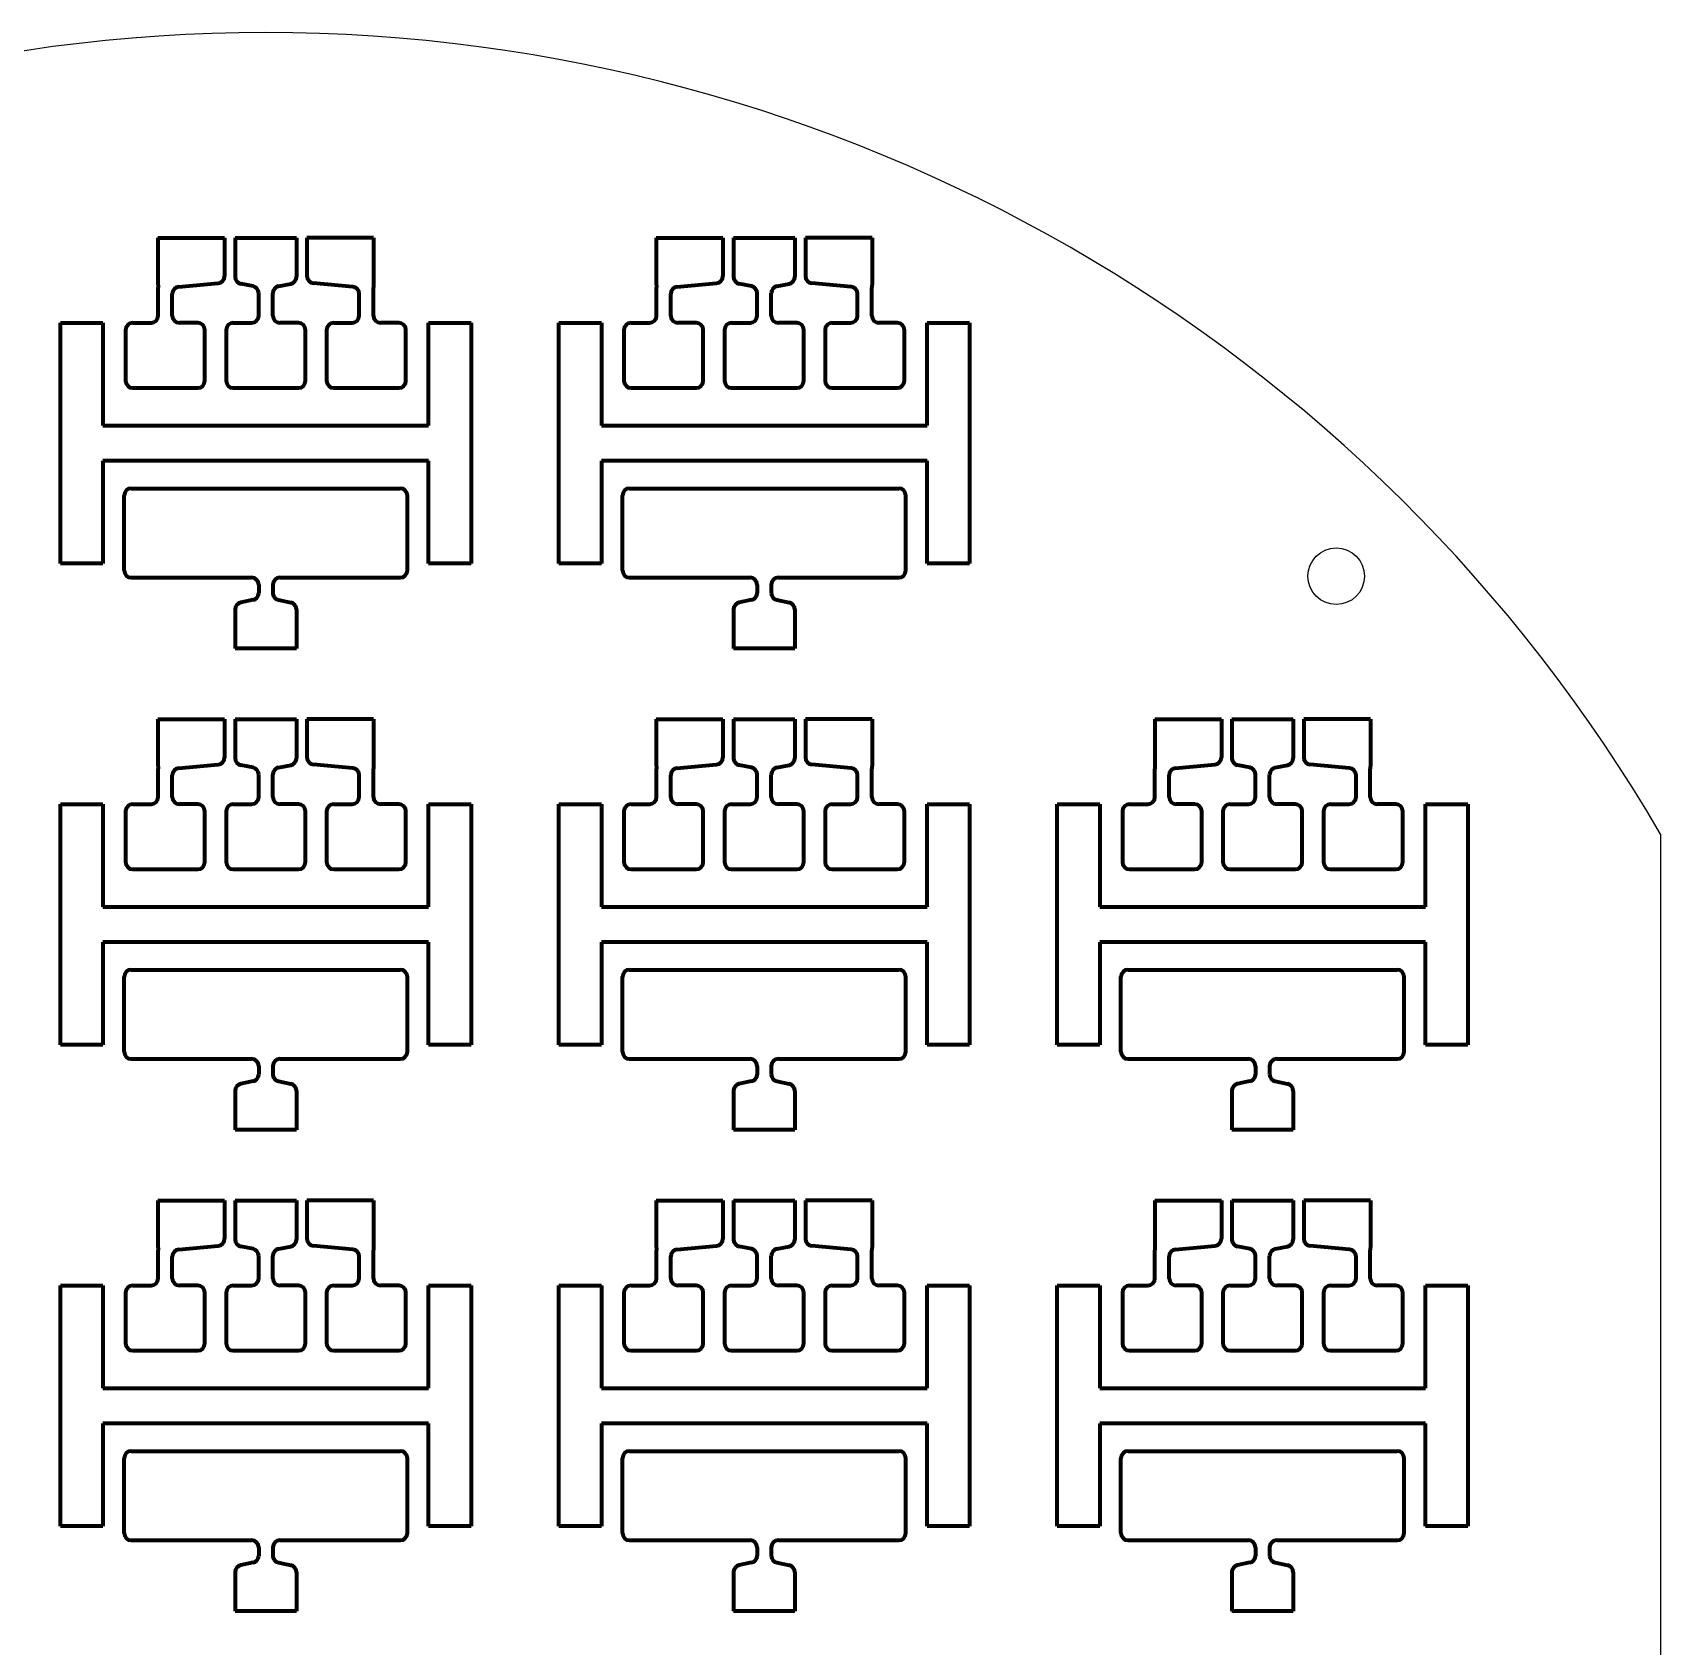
# Model space of a CAD drawing. Header units: millimetres. Extents: x 2372 to 2569, y 1689 to 1917.
# Drawn here: x 2454.5 to 2569.4, y 1803.3 to 1917.3 of the extents above; entities that cross this region are included whole.
import ezdxf

# ---------------------------------------------------------------- set-up
doc = ezdxf.new("R2010")
doc.units = ezdxf.units.MM
doc.layers.add('mask_hole', color=100, linetype='Continuous')
doc.layers.add('mask_outline', color=10, linetype='Continuous')
doc.layers.add('mask_stencil', color=30, linetype='Continuous', lineweight=70)

msp = doc.modelspace()

# ---------------------------------------------------------------- linework, layer by layer
at = {"layer": 'mask_hole'}
msp.add_circle((2546.54, 1878.88), 2, dxfattribs=at)
at = {"layer": 'mask_outline'}
msp.add_line((2569.44, 1860.67), (2569.44, 1745.9), dxfattribs=at)
msp.add_arc((2470.94, 1803.28), 114, 30.2232, 149.7686, dxfattribs=at)
at = {"layer": 'mask_stencil'}
for p, q in [((2463.32, 1902.78), (2468.03, 1902.78)), ((2463.32, 1902.78), (2463.32, 1899.63)), ((2468.03, 1902.78), (2468.03, 1900.08)), ((2468.77, 1902.78), (2473.11, 1902.78)), ((2468.77, 1902.78), (2468.77, 1900.03)), ((2473.11, 1902.78), (2473.11, 1900.03)), ((2478.56, 1902.78), (2473.85, 1902.78)), ((2473.85, 1902.78), (2473.85, 1900.08)), ((2478.56, 1902.78), (2478.56, 1899.63)), ((2498.52, 1902.78), (2503.23, 1902.78)), ((2498.52, 1902.78), (2498.52, 1899.63)), ((2503.23, 1902.78), (2503.23, 1900.08)), ((2503.97, 1902.78), (2508.31, 1902.78)), ((2503.97, 1902.78), (2503.97, 1900.03)), ((2508.31, 1902.78), (2508.31, 1900.03)), ((2513.76, 1902.78), (2509.05, 1902.78)), ((2509.05, 1902.78), (2509.05, 1900.08)), ((2513.76, 1902.78), (2513.76, 1899.63)), ((2463.32, 1899.63), (2463.34, 1899.28)), ((2464.79, 1899.32), (2467.58, 1899.58)), ((2470.04, 1899.36), (2469.17, 1899.54)), ((2471.84, 1899.36), (2472.71, 1899.54)), ((2477.09, 1899.32), (2474.3, 1899.58)), ((2478.56, 1899.63), (2478.54, 1899.28)), ((2498.52, 1899.63), (2498.54, 1899.28)), ((2499.99, 1899.32), (2502.78, 1899.58)), ((2505.24, 1899.36), (2504.37, 1899.54)), ((2507.04, 1899.36), (2507.91, 1899.54)), ((2512.29, 1899.32), (2509.5, 1899.58)), ((2513.76, 1899.63), (2513.74, 1899.28)), ((2463.34, 1897.28), (2463.34, 1899.28)), ((2464.34, 1897.28), (2464.34, 1898.83)), ((2470.44, 1897.28), (2470.44, 1898.87)), ((2471.44, 1897.28), (2471.44, 1898.87)), ((2477.54, 1897.28), (2477.54, 1898.83)), ((2478.54, 1897.28), (2478.54, 1899.28)), ((2498.54, 1897.28), (2498.54, 1899.28)), ((2499.54, 1897.28), (2499.54, 1898.83)), ((2505.64, 1897.28), (2505.64, 1898.87)), ((2506.64, 1897.28), (2506.64, 1898.87)), ((2512.74, 1897.28), (2512.74, 1898.83)), ((2513.74, 1897.28), (2513.74, 1899.28)), ((2456.44, 1896.78), (2459.44, 1896.78)), ((2456.44, 1879.78), (2456.44, 1896.78)), ((2459.44, 1896.78), (2459.44, 1889.53)), ((2461.04, 1896.28), (2461.04, 1892.68)), ((2461.54, 1896.78), (2462.84, 1896.78)), ((2466.14, 1896.78), (2464.84, 1896.78)), ((2466.64, 1892.68), (2466.64, 1896.28)), ((2468.14, 1896.28), (2468.14, 1892.68)), ((2468.64, 1896.78), (2469.94, 1896.78)), ((2473.24, 1896.78), (2471.94, 1896.78)), ((2473.74, 1892.68), (2473.74, 1896.28)), ((2475.24, 1896.28), (2475.24, 1892.68)), ((2475.74, 1896.78), (2477.04, 1896.78)), ((2480.34, 1896.78), (2479.04, 1896.78)), ((2480.84, 1892.68), (2480.84, 1896.28)), ((2482.44, 1889.53), (2482.44, 1896.78)), ((2482.44, 1896.78), (2485.44, 1896.78)), ((2485.44, 1896.78), (2485.44, 1879.78)), ((2491.64, 1896.78), (2494.64, 1896.78)), ((2491.64, 1879.78), (2491.64, 1896.78)), ((2494.64, 1896.78), (2494.64, 1889.53)), ((2496.24, 1896.28), (2496.24, 1892.68)), ((2496.74, 1896.78), (2498.04, 1896.78)), ((2501.34, 1896.78), (2500.04, 1896.78)), ((2501.84, 1892.68), (2501.84, 1896.28)), ((2503.34, 1896.28), (2503.34, 1892.68)), ((2503.84, 1896.78), (2505.14, 1896.78)), ((2508.44, 1896.78), (2507.14, 1896.78)), ((2508.94, 1892.68), (2508.94, 1896.28)), ((2510.44, 1896.28), (2510.44, 1892.68)), ((2510.94, 1896.78), (2512.24, 1896.78)), ((2515.54, 1896.78), (2514.24, 1896.78)), ((2516.04, 1892.68), (2516.04, 1896.28)), ((2517.64, 1889.53), (2517.64, 1896.78)), ((2517.64, 1896.78), (2520.64, 1896.78)), ((2520.64, 1896.78), (2520.64, 1879.78)), ((2461.54, 1892.18), (2466.14, 1892.18)), ((2468.64, 1892.18), (2473.24, 1892.18)), ((2475.74, 1892.18), (2480.34, 1892.18)), ((2496.74, 1892.18), (2501.34, 1892.18)), ((2503.84, 1892.18), (2508.44, 1892.18)), ((2510.94, 1892.18), (2515.54, 1892.18)), ((2459.44, 1889.53), (2482.44, 1889.53)), ((2494.64, 1889.53), (2517.64, 1889.53)), ((2482.44, 1887.03), (2459.44, 1887.03)), ((2459.44, 1887.03), (2459.44, 1879.78)), ((2482.44, 1879.78), (2482.44, 1887.03)), ((2517.64, 1887.03), (2494.64, 1887.03)), ((2494.64, 1887.03), (2494.64, 1879.78)), ((2517.64, 1879.78), (2517.64, 1887.03)), ((2460.94, 1879.28), (2460.94, 1884.58)), ((2461.44, 1885.08), (2480.44, 1885.08)), ((2480.94, 1879.28), (2480.94, 1884.58)), ((2496.14, 1879.28), (2496.14, 1884.58)), ((2496.64, 1885.08), (2515.64, 1885.08)), ((2516.14, 1879.28), (2516.14, 1884.58)), ((2459.44, 1879.78), (2456.44, 1879.78)), ((2485.44, 1879.78), (2482.44, 1879.78)), ((2494.64, 1879.78), (2491.64, 1879.78)), ((2520.64, 1879.78), (2517.64, 1879.78)), ((2461.44, 1878.78), (2469.94, 1878.78)), ((2471.94, 1878.78), (2480.44, 1878.78)), ((2496.64, 1878.78), (2505.14, 1878.78)), ((2507.14, 1878.78), (2515.64, 1878.78)), ((2470.44, 1878.28), (2470.44, 1877.69)), ((2471.44, 1878.28), (2471.44, 1877.69)), ((2505.64, 1878.28), (2505.64, 1877.69)), ((2506.64, 1878.28), (2506.64, 1877.69)), ((2468.77, 1876.53), (2468.77, 1873.78)), ((2470.04, 1877.2), (2469.17, 1877.02)), ((2471.84, 1877.2), (2472.71, 1877.02)), ((2473.11, 1876.53), (2473.11, 1873.78)), ((2503.97, 1876.53), (2503.97, 1873.78)), ((2505.24, 1877.2), (2504.37, 1877.02)), ((2507.04, 1877.2), (2507.91, 1877.02)), ((2508.31, 1876.53), (2508.31, 1873.78)), ((2473.11, 1873.78), (2468.77, 1873.78)), ((2508.31, 1873.78), (2503.97, 1873.78)), ((2463.32, 1868.78), (2468.03, 1868.78)), ((2463.32, 1868.78), (2463.32, 1865.63)), ((2468.03, 1868.78), (2468.03, 1866.08)), ((2468.77, 1868.78), (2473.11, 1868.78)), ((2468.77, 1868.78), (2468.77, 1866.03)), ((2473.11, 1868.78), (2473.11, 1866.03)), ((2478.56, 1868.78), (2473.85, 1868.78)), ((2473.85, 1868.78), (2473.85, 1866.08)), ((2478.56, 1868.78), (2478.56, 1865.63)), ((2498.52, 1868.78), (2503.23, 1868.78)), ((2498.52, 1868.78), (2498.52, 1865.63)), ((2503.23, 1868.78), (2503.23, 1866.08)), ((2503.97, 1868.78), (2508.31, 1868.78)), ((2503.97, 1868.78), (2503.97, 1866.03)), ((2508.31, 1868.78), (2508.31, 1866.03)), ((2513.76, 1868.78), (2509.05, 1868.78)), ((2509.05, 1868.78), (2509.05, 1866.08)), ((2513.76, 1868.78), (2513.76, 1865.63)), ((2533.72, 1868.78), (2538.43, 1868.78)), ((2533.72, 1868.78), (2533.72, 1865.63)), ((2538.43, 1868.78), (2538.43, 1866.08)), ((2539.17, 1868.78), (2543.51, 1868.78)), ((2539.17, 1868.78), (2539.17, 1866.03)), ((2543.51, 1868.78), (2543.51, 1866.03)), ((2548.96, 1868.78), (2544.25, 1868.78)), ((2544.25, 1868.78), (2544.25, 1866.08)), ((2548.96, 1868.78), (2548.96, 1865.63)), ((2463.32, 1865.63), (2463.34, 1865.28)), ((2463.34, 1863.28), (2463.34, 1865.28)), ((2464.34, 1863.28), (2464.34, 1864.83)), ((2464.79, 1865.32), (2467.58, 1865.58)), ((2470.04, 1865.36), (2469.17, 1865.54)), ((2470.44, 1863.28), (2470.44, 1864.87)), ((2471.44, 1863.28), (2471.44, 1864.87)), ((2471.84, 1865.36), (2472.71, 1865.54)), ((2477.09, 1865.32), (2474.3, 1865.58)), ((2477.54, 1863.28), (2477.54, 1864.83)), ((2478.56, 1865.63), (2478.54, 1865.28)), ((2478.54, 1863.28), (2478.54, 1865.28)), ((2498.52, 1865.63), (2498.54, 1865.28)), ((2498.54, 1863.28), (2498.54, 1865.28)), ((2499.54, 1863.28), (2499.54, 1864.83)), ((2499.99, 1865.32), (2502.78, 1865.58)), ((2505.24, 1865.36), (2504.37, 1865.54)), ((2505.64, 1863.28), (2505.64, 1864.87)), ((2506.64, 1863.28), (2506.64, 1864.87)), ((2507.04, 1865.36), (2507.91, 1865.54)), ((2512.29, 1865.32), (2509.5, 1865.58)), ((2512.74, 1863.28), (2512.74, 1864.83)), ((2513.76, 1865.63), (2513.74, 1865.28)), ((2513.74, 1863.28), (2513.74, 1865.28)), ((2533.72, 1865.63), (2533.74, 1865.28)), ((2533.74, 1863.28), (2533.74, 1865.28)), ((2534.74, 1863.28), (2534.74, 1864.83)), ((2535.19, 1865.32), (2537.98, 1865.58)), ((2540.44, 1865.36), (2539.57, 1865.54)), ((2540.84, 1863.28), (2540.84, 1864.87)), ((2541.84, 1863.28), (2541.84, 1864.87)), ((2542.24, 1865.36), (2543.11, 1865.54)), ((2547.49, 1865.32), (2544.7, 1865.58)), ((2547.94, 1863.28), (2547.94, 1864.83)), ((2548.96, 1865.63), (2548.94, 1865.28)), ((2548.94, 1863.28), (2548.94, 1865.28)), ((2456.44, 1862.78), (2459.44, 1862.78)), ((2456.44, 1845.78), (2456.44, 1862.78)), ((2459.44, 1862.78), (2459.44, 1855.53)), ((2461.54, 1862.78), (2462.84, 1862.78)), ((2466.14, 1862.78), (2464.84, 1862.78)), ((2468.64, 1862.78), (2469.94, 1862.78)), ((2473.24, 1862.78), (2471.94, 1862.78)), ((2475.74, 1862.78), (2477.04, 1862.78)), ((2480.34, 1862.78), (2479.04, 1862.78)), ((2482.44, 1855.53), (2482.44, 1862.78)), ((2482.44, 1862.78), (2485.44, 1862.78)), ((2485.44, 1862.78), (2485.44, 1845.78)), ((2491.64, 1862.78), (2494.64, 1862.78)), ((2491.64, 1845.78), (2491.64, 1862.78)), ((2494.64, 1862.78), (2494.64, 1855.53)), ((2496.74, 1862.78), (2498.04, 1862.78)), ((2501.34, 1862.78), (2500.04, 1862.78)), ((2503.84, 1862.78), (2505.14, 1862.78)), ((2508.44, 1862.78), (2507.14, 1862.78)), ((2510.94, 1862.78), (2512.24, 1862.78)), ((2515.54, 1862.78), (2514.24, 1862.78)), ((2517.64, 1855.53), (2517.64, 1862.78)), ((2517.64, 1862.78), (2520.64, 1862.78)), ((2520.64, 1862.78), (2520.64, 1845.78)), ((2526.84, 1862.78), (2529.84, 1862.78)), ((2526.84, 1845.78), (2526.84, 1862.78)), ((2529.84, 1862.78), (2529.84, 1855.53)), ((2531.94, 1862.78), (2533.24, 1862.78)), ((2536.54, 1862.78), (2535.24, 1862.78)), ((2539.04, 1862.78), (2540.34, 1862.78)), ((2543.64, 1862.78), (2542.34, 1862.78)), ((2546.14, 1862.78), (2547.44, 1862.78)), ((2550.74, 1862.78), (2549.44, 1862.78)), ((2552.84, 1855.53), (2552.84, 1862.78)), ((2552.84, 1862.78), (2555.84, 1862.78)), ((2555.84, 1862.78), (2555.84, 1845.78)), ((2461.04, 1862.28), (2461.04, 1858.68)), ((2466.64, 1858.68), (2466.64, 1862.28)), ((2468.14, 1862.28), (2468.14, 1858.68)), ((2473.74, 1858.68), (2473.74, 1862.28)), ((2475.24, 1862.28), (2475.24, 1858.68)), ((2480.84, 1858.68), (2480.84, 1862.28)), ((2496.24, 1862.28), (2496.24, 1858.68)), ((2501.84, 1858.68), (2501.84, 1862.28)), ((2503.34, 1862.28), (2503.34, 1858.68)), ((2508.94, 1858.68), (2508.94, 1862.28)), ((2510.44, 1862.28), (2510.44, 1858.68)), ((2516.04, 1858.68), (2516.04, 1862.28)), ((2531.44, 1862.28), (2531.44, 1858.68)), ((2537.04, 1858.68), (2537.04, 1862.28)), ((2538.54, 1862.28), (2538.54, 1858.68)), ((2544.14, 1858.68), (2544.14, 1862.28)), ((2545.64, 1862.28), (2545.64, 1858.68)), ((2551.24, 1858.68), (2551.24, 1862.28)), ((2461.54, 1858.18), (2466.14, 1858.18)), ((2468.64, 1858.18), (2473.24, 1858.18)), ((2475.74, 1858.18), (2480.34, 1858.18)), ((2496.74, 1858.18), (2501.34, 1858.18)), ((2503.84, 1858.18), (2508.44, 1858.18)), ((2510.94, 1858.18), (2515.54, 1858.18)), ((2531.94, 1858.18), (2536.54, 1858.18)), ((2539.04, 1858.18), (2543.64, 1858.18)), ((2546.14, 1858.18), (2550.74, 1858.18)), ((2459.44, 1855.53), (2482.44, 1855.53)), ((2494.64, 1855.53), (2517.64, 1855.53)), ((2529.84, 1855.53), (2552.84, 1855.53)), ((2482.44, 1853.03), (2459.44, 1853.03)), ((2459.44, 1853.03), (2459.44, 1845.78)), ((2482.44, 1845.78), (2482.44, 1853.03)), ((2517.64, 1853.03), (2494.64, 1853.03)), ((2494.64, 1853.03), (2494.64, 1845.78)), ((2517.64, 1845.78), (2517.64, 1853.03)), ((2552.84, 1853.03), (2529.84, 1853.03)), ((2529.84, 1853.03), (2529.84, 1845.78)), ((2552.84, 1845.78), (2552.84, 1853.03)), ((2461.44, 1851.08), (2480.44, 1851.08)), ((2496.64, 1851.08), (2515.64, 1851.08)), ((2531.84, 1851.08), (2550.84, 1851.08)), ((2460.94, 1845.28), (2460.94, 1850.58)), ((2480.94, 1845.28), (2480.94, 1850.58)), ((2496.14, 1845.28), (2496.14, 1850.58)), ((2516.14, 1845.28), (2516.14, 1850.58)), ((2531.34, 1845.28), (2531.34, 1850.58)), ((2551.34, 1845.28), (2551.34, 1850.58)), ((2459.44, 1845.78), (2456.44, 1845.78)), ((2485.44, 1845.78), (2482.44, 1845.78)), ((2494.64, 1845.78), (2491.64, 1845.78)), ((2520.64, 1845.78), (2517.64, 1845.78)), ((2529.84, 1845.78), (2526.84, 1845.78)), ((2555.84, 1845.78), (2552.84, 1845.78)), ((2461.44, 1844.78), (2469.94, 1844.78)), ((2470.44, 1844.28), (2470.44, 1843.69)), ((2471.44, 1844.28), (2471.44, 1843.69)), ((2471.94, 1844.78), (2480.44, 1844.78)), ((2496.64, 1844.78), (2505.14, 1844.78)), ((2505.64, 1844.28), (2505.64, 1843.69)), ((2506.64, 1844.28), (2506.64, 1843.69)), ((2507.14, 1844.78), (2515.64, 1844.78)), ((2531.84, 1844.78), (2540.34, 1844.78)), ((2540.84, 1844.28), (2540.84, 1843.69)), ((2541.84, 1844.28), (2541.84, 1843.69)), ((2542.34, 1844.78), (2550.84, 1844.78)), ((2470.04, 1843.2), (2469.17, 1843.02)), ((2471.84, 1843.2), (2472.71, 1843.02)), ((2505.24, 1843.2), (2504.37, 1843.02)), ((2507.04, 1843.2), (2507.91, 1843.02)), ((2540.44, 1843.2), (2539.57, 1843.02)), ((2542.24, 1843.2), (2543.11, 1843.02)), ((2468.77, 1842.53), (2468.77, 1839.78)), ((2473.11, 1842.53), (2473.11, 1839.78)), ((2503.97, 1842.53), (2503.97, 1839.78)), ((2508.31, 1842.53), (2508.31, 1839.78)), ((2539.17, 1842.53), (2539.17, 1839.78)), ((2543.51, 1842.53), (2543.51, 1839.78)), ((2473.11, 1839.78), (2468.77, 1839.78)), ((2508.31, 1839.78), (2503.97, 1839.78)), ((2543.51, 1839.78), (2539.17, 1839.78)), ((2463.32, 1834.78), (2468.03, 1834.78)), ((2463.32, 1834.78), (2463.32, 1831.63)), ((2468.03, 1834.78), (2468.03, 1832.08)), ((2468.77, 1834.78), (2473.11, 1834.78)), ((2468.77, 1834.78), (2468.77, 1832.03)), ((2473.11, 1834.78), (2473.11, 1832.03)), ((2478.56, 1834.78), (2473.85, 1834.78)), ((2473.85, 1834.78), (2473.85, 1832.08)), ((2478.56, 1834.78), (2478.56, 1831.63)), ((2498.52, 1834.78), (2503.23, 1834.78)), ((2498.52, 1834.78), (2498.52, 1831.63)), ((2503.23, 1834.78), (2503.23, 1832.08)), ((2503.97, 1834.78), (2508.31, 1834.78)), ((2503.97, 1834.78), (2503.97, 1832.03)), ((2508.31, 1834.78), (2508.31, 1832.03)), ((2513.76, 1834.78), (2509.05, 1834.78)), ((2509.05, 1834.78), (2509.05, 1832.08)), ((2513.76, 1834.78), (2513.76, 1831.63)), ((2533.72, 1834.78), (2538.43, 1834.78)), ((2533.72, 1834.78), (2533.72, 1831.63)), ((2538.43, 1834.78), (2538.43, 1832.08)), ((2539.17, 1834.78), (2543.51, 1834.78)), ((2539.17, 1834.78), (2539.17, 1832.03)), ((2543.51, 1834.78), (2543.51, 1832.03)), ((2548.96, 1834.78), (2544.25, 1834.78)), ((2544.25, 1834.78), (2544.25, 1832.08)), ((2548.96, 1834.78), (2548.96, 1831.63)), ((2463.32, 1831.63), (2463.34, 1831.28)), ((2464.79, 1831.32), (2467.58, 1831.58)), ((2470.04, 1831.36), (2469.17, 1831.54)), ((2471.84, 1831.36), (2472.71, 1831.54)), ((2477.09, 1831.32), (2474.3, 1831.58)), ((2478.56, 1831.63), (2478.54, 1831.28)), ((2498.52, 1831.63), (2498.54, 1831.28)), ((2499.99, 1831.32), (2502.78, 1831.58)), ((2505.24, 1831.36), (2504.37, 1831.54)), ((2507.04, 1831.36), (2507.91, 1831.54)), ((2512.29, 1831.32), (2509.5, 1831.58)), ((2513.76, 1831.63), (2513.74, 1831.28)), ((2533.72, 1831.63), (2533.74, 1831.28)), ((2535.19, 1831.32), (2537.98, 1831.58)), ((2540.44, 1831.36), (2539.57, 1831.54)), ((2542.24, 1831.36), (2543.11, 1831.54)), ((2547.49, 1831.32), (2544.7, 1831.58)), ((2548.96, 1831.63), (2548.94, 1831.28)), ((2463.34, 1829.28), (2463.34, 1831.28)), ((2464.34, 1829.28), (2464.34, 1830.83)), ((2470.44, 1829.28), (2470.44, 1830.87)), ((2471.44, 1829.28), (2471.44, 1830.87)), ((2477.54, 1829.28), (2477.54, 1830.83)), ((2478.54, 1829.28), (2478.54, 1831.28)), ((2498.54, 1829.28), (2498.54, 1831.28)), ((2499.54, 1829.28), (2499.54, 1830.83)), ((2505.64, 1829.28), (2505.64, 1830.87)), ((2506.64, 1829.28), (2506.64, 1830.87)), ((2512.74, 1829.28), (2512.74, 1830.83)), ((2513.74, 1829.28), (2513.74, 1831.28)), ((2533.74, 1829.28), (2533.74, 1831.28)), ((2534.74, 1829.28), (2534.74, 1830.83)), ((2540.84, 1829.28), (2540.84, 1830.87)), ((2541.84, 1829.28), (2541.84, 1830.87)), ((2547.94, 1829.28), (2547.94, 1830.83)), ((2548.94, 1829.28), (2548.94, 1831.28)), ((2456.44, 1828.78), (2459.44, 1828.78)), ((2456.44, 1811.78), (2456.44, 1828.78)), ((2459.44, 1828.78), (2459.44, 1821.53)), ((2461.04, 1828.28), (2461.04, 1824.68)), ((2461.54, 1828.78), (2462.84, 1828.78)), ((2466.14, 1828.78), (2464.84, 1828.78)), ((2466.64, 1824.68), (2466.64, 1828.28)), ((2468.14, 1828.28), (2468.14, 1824.68)), ((2468.64, 1828.78), (2469.94, 1828.78)), ((2473.24, 1828.78), (2471.94, 1828.78)), ((2473.74, 1824.68), (2473.74, 1828.28)), ((2475.24, 1828.28), (2475.24, 1824.68)), ((2475.74, 1828.78), (2477.04, 1828.78)), ((2480.34, 1828.78), (2479.04, 1828.78)), ((2480.84, 1824.68), (2480.84, 1828.28)), ((2482.44, 1821.53), (2482.44, 1828.78)), ((2482.44, 1828.78), (2485.44, 1828.78)), ((2485.44, 1828.78), (2485.44, 1811.78)), ((2491.64, 1828.78), (2494.64, 1828.78)), ((2491.64, 1811.78), (2491.64, 1828.78)), ((2494.64, 1828.78), (2494.64, 1821.53)), ((2496.24, 1828.28), (2496.24, 1824.68)), ((2496.74, 1828.78), (2498.04, 1828.78)), ((2501.34, 1828.78), (2500.04, 1828.78)), ((2501.84, 1824.68), (2501.84, 1828.28)), ((2503.34, 1828.28), (2503.34, 1824.68)), ((2503.84, 1828.78), (2505.14, 1828.78)), ((2508.44, 1828.78), (2507.14, 1828.78)), ((2508.94, 1824.68), (2508.94, 1828.28)), ((2510.44, 1828.28), (2510.44, 1824.68)), ((2510.94, 1828.78), (2512.24, 1828.78)), ((2515.54, 1828.78), (2514.24, 1828.78)), ((2516.04, 1824.68), (2516.04, 1828.28)), ((2517.64, 1821.53), (2517.64, 1828.78)), ((2517.64, 1828.78), (2520.64, 1828.78)), ((2520.64, 1828.78), (2520.64, 1811.78)), ((2526.84, 1828.78), (2529.84, 1828.78)), ((2526.84, 1811.78), (2526.84, 1828.78)), ((2529.84, 1828.78), (2529.84, 1821.53)), ((2531.44, 1828.28), (2531.44, 1824.68)), ((2531.94, 1828.78), (2533.24, 1828.78)), ((2536.54, 1828.78), (2535.24, 1828.78)), ((2537.04, 1824.68), (2537.04, 1828.28)), ((2538.54, 1828.28), (2538.54, 1824.68)), ((2539.04, 1828.78), (2540.34, 1828.78)), ((2543.64, 1828.78), (2542.34, 1828.78)), ((2544.14, 1824.68), (2544.14, 1828.28)), ((2545.64, 1828.28), (2545.64, 1824.68)), ((2546.14, 1828.78), (2547.44, 1828.78)), ((2550.74, 1828.78), (2549.44, 1828.78)), ((2551.24, 1824.68), (2551.24, 1828.28)), ((2552.84, 1821.53), (2552.84, 1828.78)), ((2552.84, 1828.78), (2555.84, 1828.78)), ((2555.84, 1828.78), (2555.84, 1811.78)), ((2461.54, 1824.18), (2466.14, 1824.18)), ((2468.64, 1824.18), (2473.24, 1824.18)), ((2475.74, 1824.18), (2480.34, 1824.18)), ((2496.74, 1824.18), (2501.34, 1824.18)), ((2503.84, 1824.18), (2508.44, 1824.18)), ((2510.94, 1824.18), (2515.54, 1824.18)), ((2531.94, 1824.18), (2536.54, 1824.18)), ((2539.04, 1824.18), (2543.64, 1824.18)), ((2546.14, 1824.18), (2550.74, 1824.18)), ((2459.44, 1821.53), (2482.44, 1821.53)), ((2494.64, 1821.53), (2517.64, 1821.53)), ((2529.84, 1821.53), (2552.84, 1821.53)), ((2482.44, 1819.03), (2459.44, 1819.03)), ((2459.44, 1819.03), (2459.44, 1811.78)), ((2482.44, 1811.78), (2482.44, 1819.03)), ((2517.64, 1819.03), (2494.64, 1819.03)), ((2494.64, 1819.03), (2494.64, 1811.78)), ((2517.64, 1811.78), (2517.64, 1819.03)), ((2552.84, 1819.03), (2529.84, 1819.03)), ((2529.84, 1819.03), (2529.84, 1811.78)), ((2552.84, 1811.78), (2552.84, 1819.03)), ((2460.94, 1811.28), (2460.94, 1816.58)), ((2461.44, 1817.08), (2480.44, 1817.08)), ((2480.94, 1811.28), (2480.94, 1816.58)), ((2496.14, 1811.28), (2496.14, 1816.58)), ((2496.64, 1817.08), (2515.64, 1817.08)), ((2516.14, 1811.28), (2516.14, 1816.58)), ((2531.34, 1811.28), (2531.34, 1816.58)), ((2531.84, 1817.08), (2550.84, 1817.08)), ((2551.34, 1811.28), (2551.34, 1816.58)), ((2459.44, 1811.78), (2456.44, 1811.78)), ((2461.44, 1810.78), (2469.94, 1810.78)), ((2471.94, 1810.78), (2480.44, 1810.78)), ((2485.44, 1811.78), (2482.44, 1811.78)), ((2494.64, 1811.78), (2491.64, 1811.78)), ((2496.64, 1810.78), (2505.14, 1810.78)), ((2507.14, 1810.78), (2515.64, 1810.78)), ((2520.64, 1811.78), (2517.64, 1811.78)), ((2529.84, 1811.78), (2526.84, 1811.78)), ((2531.84, 1810.78), (2540.34, 1810.78)), ((2542.34, 1810.78), (2550.84, 1810.78)), ((2555.84, 1811.78), (2552.84, 1811.78)), ((2470.44, 1810.28), (2470.44, 1809.69)), ((2471.44, 1810.28), (2471.44, 1809.69)), ((2505.64, 1810.28), (2505.64, 1809.69)), ((2506.64, 1810.28), (2506.64, 1809.69)), ((2540.84, 1810.28), (2540.84, 1809.69)), ((2541.84, 1810.28), (2541.84, 1809.69)), ((2468.77, 1808.53), (2468.77, 1805.78)), ((2470.04, 1809.2), (2469.17, 1809.02)), ((2471.84, 1809.2), (2472.71, 1809.02)), ((2473.11, 1808.53), (2473.11, 1805.78)), ((2503.97, 1808.53), (2503.97, 1805.78)), ((2505.24, 1809.2), (2504.37, 1809.02)), ((2507.04, 1809.2), (2507.91, 1809.02)), ((2508.31, 1808.53), (2508.31, 1805.78)), ((2539.17, 1808.53), (2539.17, 1805.78)), ((2540.44, 1809.2), (2539.57, 1809.02)), ((2542.24, 1809.2), (2543.11, 1809.02)), ((2543.51, 1808.53), (2543.51, 1805.78)), ((2473.11, 1805.78), (2468.77, 1805.78)), ((2508.31, 1805.78), (2503.97, 1805.78)), ((2543.51, 1805.78), (2539.17, 1805.78))]:
    msp.add_line(p, q, dxfattribs=at)
for centre, start, end in [((2464.84, 1898.83), 95.3386, 179.9989), ((2467.53, 1900.08), 275.3386, 360), ((2469.27, 1900.03), 180, 258.3428), ((2469.94, 1898.87), 0, 78.3428), ((2471.94, 1898.87), 101.6572, 179.9988), ((2472.61, 1900.03), 281.6572, 0), ((2474.35, 1900.08), 180, 264.6614), ((2477.04, 1898.83), 0.0011, 84.6614), ((2500.04, 1898.83), 95.3386, 179.9989), ((2502.73, 1900.08), 275.3386, 360), ((2504.47, 1900.03), 180, 258.3428), ((2505.14, 1898.87), 0, 78.3428), ((2507.14, 1898.87), 101.6572, 179.9988), ((2507.81, 1900.03), 281.6572, 0), ((2509.55, 1900.08), 180, 264.6614), ((2512.24, 1898.83), 0.0011, 84.6614), ((2462.84, 1897.28), 270, 0), ((2464.84, 1897.28), 180, 270), ((2469.94, 1897.28), 270, 0), ((2471.94, 1897.28), 180, 270), ((2477.04, 1897.28), 270, 0), ((2479.04, 1897.28), 180, 270), ((2498.04, 1897.28), 270, 0), ((2500.04, 1897.28), 180, 270), ((2505.14, 1897.28), 270, 0), ((2507.14, 1897.28), 180, 270), ((2512.24, 1897.28), 270, 0), ((2514.24, 1897.28), 180, 270), ((2461.54, 1896.28), 90, 180), ((2466.14, 1896.28), 0, 90), ((2468.64, 1896.28), 90, 180), ((2473.24, 1896.28), 0, 90), ((2475.74, 1896.28), 90, 180), ((2480.34, 1896.28), 0, 90), ((2496.74, 1896.28), 90, 180), ((2501.34, 1896.28), 0, 90), ((2503.84, 1896.28), 90, 180), ((2508.44, 1896.28), 0, 90), ((2510.94, 1896.28), 90, 180), ((2515.54, 1896.28), 0, 90), ((2461.54, 1892.68), 180, 270), ((2466.14, 1892.68), 270, 0), ((2468.64, 1892.68), 180, 270), ((2473.24, 1892.68), 270, 0), ((2475.74, 1892.68), 180, 270), ((2480.34, 1892.68), 270, 0), ((2496.74, 1892.68), 180, 270), ((2501.34, 1892.68), 270, 0), ((2503.84, 1892.68), 180, 270), ((2508.44, 1892.68), 270, 0), ((2510.94, 1892.68), 180, 270), ((2515.54, 1892.68), 270, 0), ((2461.44, 1884.58), 90, 180), ((2480.44, 1884.58), 0, 90), ((2496.64, 1884.58), 90, 180), ((2515.64, 1884.58), 0, 90), ((2461.44, 1879.28), 180, 270), ((2469.94, 1878.28), 0, 90), ((2471.94, 1878.28), 90, 180), ((2480.44, 1879.28), 270, 0), ((2496.64, 1879.28), 180, 270), ((2505.14, 1878.28), 0, 90), ((2507.14, 1878.28), 90, 180), ((2515.64, 1879.28), 270, 0), ((2469.94, 1877.69), 281.6572, 0), ((2471.94, 1877.69), 180.0012, 258.3428), ((2505.14, 1877.69), 281.6572, 0), ((2507.14, 1877.69), 180.0012, 258.3428), ((2469.27, 1876.53), 101.6572, 180), ((2472.61, 1876.53), 0, 78.3428), ((2504.47, 1876.53), 101.6572, 180), ((2507.81, 1876.53), 0, 78.3428), ((2467.53, 1866.08), 275.3386, 360), ((2469.27, 1866.03), 180, 258.3428), ((2472.61, 1866.03), 281.6572, 0), ((2474.35, 1866.08), 180, 264.6614), ((2502.73, 1866.08), 275.3386, 360), ((2504.47, 1866.03), 180, 258.3428), ((2507.81, 1866.03), 281.6572, 0), ((2509.55, 1866.08), 180, 264.6614), ((2537.93, 1866.08), 275.3386, 360), ((2539.67, 1866.03), 180, 258.3428), ((2543.01, 1866.03), 281.6572, 0), ((2544.75, 1866.08), 180, 264.6614), ((2464.84, 1864.83), 95.3386, 179.9989), ((2469.94, 1864.87), 0, 78.3428), ((2471.94, 1864.87), 101.6572, 179.9988), ((2477.04, 1864.83), 0.0011, 84.6614), ((2500.04, 1864.83), 95.3386, 179.9989), ((2505.14, 1864.87), 0, 78.3428), ((2507.14, 1864.87), 101.6572, 179.9988), ((2512.24, 1864.83), 0.0011, 84.6614), ((2535.24, 1864.83), 95.3386, 179.9989), ((2540.34, 1864.87), 0, 78.3428), ((2542.34, 1864.87), 101.6572, 179.9988), ((2547.44, 1864.83), 0.0011, 84.6614), ((2461.54, 1862.28), 90, 180), ((2462.84, 1863.28), 270, 0), ((2464.84, 1863.28), 180, 270), ((2466.14, 1862.28), 0, 90), ((2468.64, 1862.28), 90, 180), ((2469.94, 1863.28), 270, 0), ((2471.94, 1863.28), 180, 270), ((2473.24, 1862.28), 0, 90), ((2475.74, 1862.28), 90, 180), ((2477.04, 1863.28), 270, 0), ((2479.04, 1863.28), 180, 270), ((2480.34, 1862.28), 0, 90), ((2496.74, 1862.28), 90, 180), ((2498.04, 1863.28), 270, 0), ((2500.04, 1863.28), 180, 270), ((2501.34, 1862.28), 0, 90), ((2503.84, 1862.28), 90, 180), ((2505.14, 1863.28), 270, 0), ((2507.14, 1863.28), 180, 270), ((2508.44, 1862.28), 0, 90), ((2510.94, 1862.28), 90, 180), ((2512.24, 1863.28), 270, 0), ((2514.24, 1863.28), 180, 270), ((2515.54, 1862.28), 0, 90), ((2531.94, 1862.28), 90, 180), ((2533.24, 1863.28), 270, 0), ((2535.24, 1863.28), 180, 270), ((2536.54, 1862.28), 0, 90), ((2539.04, 1862.28), 90, 180), ((2540.34, 1863.28), 270, 0), ((2542.34, 1863.28), 180, 270), ((2543.64, 1862.28), 0, 90), ((2546.14, 1862.28), 90, 180), ((2547.44, 1863.28), 270, 0), ((2549.44, 1863.28), 180, 270), ((2550.74, 1862.28), 0, 90), ((2461.54, 1858.68), 180, 270), ((2466.14, 1858.68), 270, 0), ((2468.64, 1858.68), 180, 270), ((2473.24, 1858.68), 270, 0), ((2475.74, 1858.68), 180, 270), ((2480.34, 1858.68), 270, 0), ((2496.74, 1858.68), 180, 270), ((2501.34, 1858.68), 270, 0), ((2503.84, 1858.68), 180, 270), ((2508.44, 1858.68), 270, 0), ((2510.94, 1858.68), 180, 270), ((2515.54, 1858.68), 270, 0), ((2531.94, 1858.68), 180, 270), ((2536.54, 1858.68), 270, 0), ((2539.04, 1858.68), 180, 270), ((2543.64, 1858.68), 270, 0), ((2546.14, 1858.68), 180, 270), ((2550.74, 1858.68), 270, 0), ((2461.44, 1850.58), 90, 180), ((2480.44, 1850.58), 0, 90), ((2496.64, 1850.58), 90, 180), ((2515.64, 1850.58), 0, 90), ((2531.84, 1850.58), 90, 180), ((2550.84, 1850.58), 0, 90), ((2461.44, 1845.28), 180, 270), ((2480.44, 1845.28), 270, 0), ((2496.64, 1845.28), 180, 270), ((2515.64, 1845.28), 270, 0), ((2531.84, 1845.28), 180, 270), ((2550.84, 1845.28), 270, 0), ((2469.94, 1844.28), 0, 90), ((2471.94, 1844.28), 90, 180), ((2505.14, 1844.28), 0, 90), ((2507.14, 1844.28), 90, 180), ((2540.34, 1844.28), 0, 90), ((2542.34, 1844.28), 90, 180), ((2469.27, 1842.53), 101.6572, 180), ((2469.94, 1843.69), 281.6572, 0), ((2471.94, 1843.69), 180.0012, 258.3428), ((2472.61, 1842.53), 0, 78.3428), ((2504.47, 1842.53), 101.6572, 180), ((2505.14, 1843.69), 281.6572, 0), ((2507.14, 1843.69), 180.0012, 258.3428), ((2507.81, 1842.53), 0, 78.3428), ((2539.67, 1842.53), 101.6572, 180), ((2540.34, 1843.69), 281.6572, 0), ((2542.34, 1843.69), 180.0012, 258.3428), ((2543.01, 1842.53), 0, 78.3428), ((2467.53, 1832.08), 275.3386, 360), ((2469.27, 1832.03), 180, 258.3428), ((2472.61, 1832.03), 281.6572, 0), ((2474.35, 1832.08), 180, 264.6614), ((2502.73, 1832.08), 275.3386, 360), ((2504.47, 1832.03), 180, 258.3428), ((2507.81, 1832.03), 281.6572, 0), ((2509.55, 1832.08), 180, 264.6614), ((2537.93, 1832.08), 275.3386, 360), ((2539.67, 1832.03), 180, 258.3428), ((2543.01, 1832.03), 281.6572, 0), ((2544.75, 1832.08), 180, 264.6614), ((2464.84, 1830.83), 95.3386, 179.9989), ((2469.94, 1830.87), 0, 78.3428), ((2471.94, 1830.87), 101.6572, 179.9988), ((2477.04, 1830.83), 0.0011, 84.6614), ((2500.04, 1830.83), 95.3386, 179.9989), ((2505.14, 1830.87), 0, 78.3428), ((2507.14, 1830.87), 101.6572, 179.9988), ((2512.24, 1830.83), 0.0011, 84.6614), ((2535.24, 1830.83), 95.3386, 179.9989), ((2540.34, 1830.87), 0, 78.3428), ((2542.34, 1830.87), 101.6572, 179.9988), ((2547.44, 1830.83), 0.0011, 84.6614), ((2462.84, 1829.28), 270, 0), ((2464.84, 1829.28), 180, 270), ((2469.94, 1829.28), 270, 0), ((2471.94, 1829.28), 180, 270), ((2477.04, 1829.28), 270, 0), ((2479.04, 1829.28), 180, 270), ((2498.04, 1829.28), 270, 0), ((2500.04, 1829.28), 180, 270), ((2505.14, 1829.28), 270, 0), ((2507.14, 1829.28), 180, 270), ((2512.24, 1829.28), 270, 0), ((2514.24, 1829.28), 180, 270), ((2533.24, 1829.28), 270, 0), ((2535.24, 1829.28), 180, 270), ((2540.34, 1829.28), 270, 0), ((2542.34, 1829.28), 180, 270), ((2547.44, 1829.28), 270, 0), ((2549.44, 1829.28), 180, 270), ((2461.54, 1828.28), 90, 180), ((2466.14, 1828.28), 0, 90), ((2468.64, 1828.28), 90, 180), ((2473.24, 1828.28), 0, 90), ((2475.74, 1828.28), 90, 180), ((2480.34, 1828.28), 0, 90), ((2496.74, 1828.28), 90, 180), ((2501.34, 1828.28), 0, 90), ((2503.84, 1828.28), 90, 180), ((2508.44, 1828.28), 0, 90), ((2510.94, 1828.28), 90, 180), ((2515.54, 1828.28), 0, 90), ((2531.94, 1828.28), 90, 180), ((2536.54, 1828.28), 0, 90), ((2539.04, 1828.28), 90, 180), ((2543.64, 1828.28), 0, 90), ((2546.14, 1828.28), 90, 180), ((2550.74, 1828.28), 0, 90), ((2461.54, 1824.68), 180, 270), ((2466.14, 1824.68), 270, 0), ((2468.64, 1824.68), 180, 270), ((2473.24, 1824.68), 270, 0), ((2475.74, 1824.68), 180, 270), ((2480.34, 1824.68), 270, 0), ((2496.74, 1824.68), 180, 270), ((2501.34, 1824.68), 270, 0), ((2503.84, 1824.68), 180, 270), ((2508.44, 1824.68), 270, 0), ((2510.94, 1824.68), 180, 270), ((2515.54, 1824.68), 270, 0), ((2531.94, 1824.68), 180, 270), ((2536.54, 1824.68), 270, 0), ((2539.04, 1824.68), 180, 270), ((2543.64, 1824.68), 270, 0), ((2546.14, 1824.68), 180, 270), ((2550.74, 1824.68), 270, 0), ((2461.44, 1816.58), 90, 180), ((2480.44, 1816.58), 0, 90), ((2496.64, 1816.58), 90, 180), ((2515.64, 1816.58), 0, 90), ((2531.84, 1816.58), 90, 180), ((2550.84, 1816.58), 0, 90), ((2461.44, 1811.28), 180, 270), ((2469.94, 1810.28), 0, 90), ((2471.94, 1810.28), 90, 180), ((2480.44, 1811.28), 270, 0), ((2496.64, 1811.28), 180, 270), ((2505.14, 1810.28), 0, 90), ((2507.14, 1810.28), 90, 180), ((2515.64, 1811.28), 270, 0), ((2531.84, 1811.28), 180, 270), ((2540.34, 1810.28), 0, 90), ((2542.34, 1810.28), 90, 180), ((2550.84, 1811.28), 270, 0), ((2469.94, 1809.69), 281.6572, 0), ((2471.94, 1809.69), 180.0012, 258.3428), ((2505.14, 1809.69), 281.6572, 0), ((2507.14, 1809.69), 180.0012, 258.3428), ((2540.34, 1809.69), 281.6572, 0), ((2542.34, 1809.69), 180.0012, 258.3428), ((2469.27, 1808.53), 101.6572, 180), ((2472.61, 1808.53), 0, 78.3428), ((2504.47, 1808.53), 101.6572, 180), ((2507.81, 1808.53), 0, 78.3428), ((2539.67, 1808.53), 101.6572, 180), ((2543.01, 1808.53), 0, 78.3428)]:
    msp.add_arc(centre, 0.5, start, end, dxfattribs=at)

doc.saveas('drawing.dxf')
